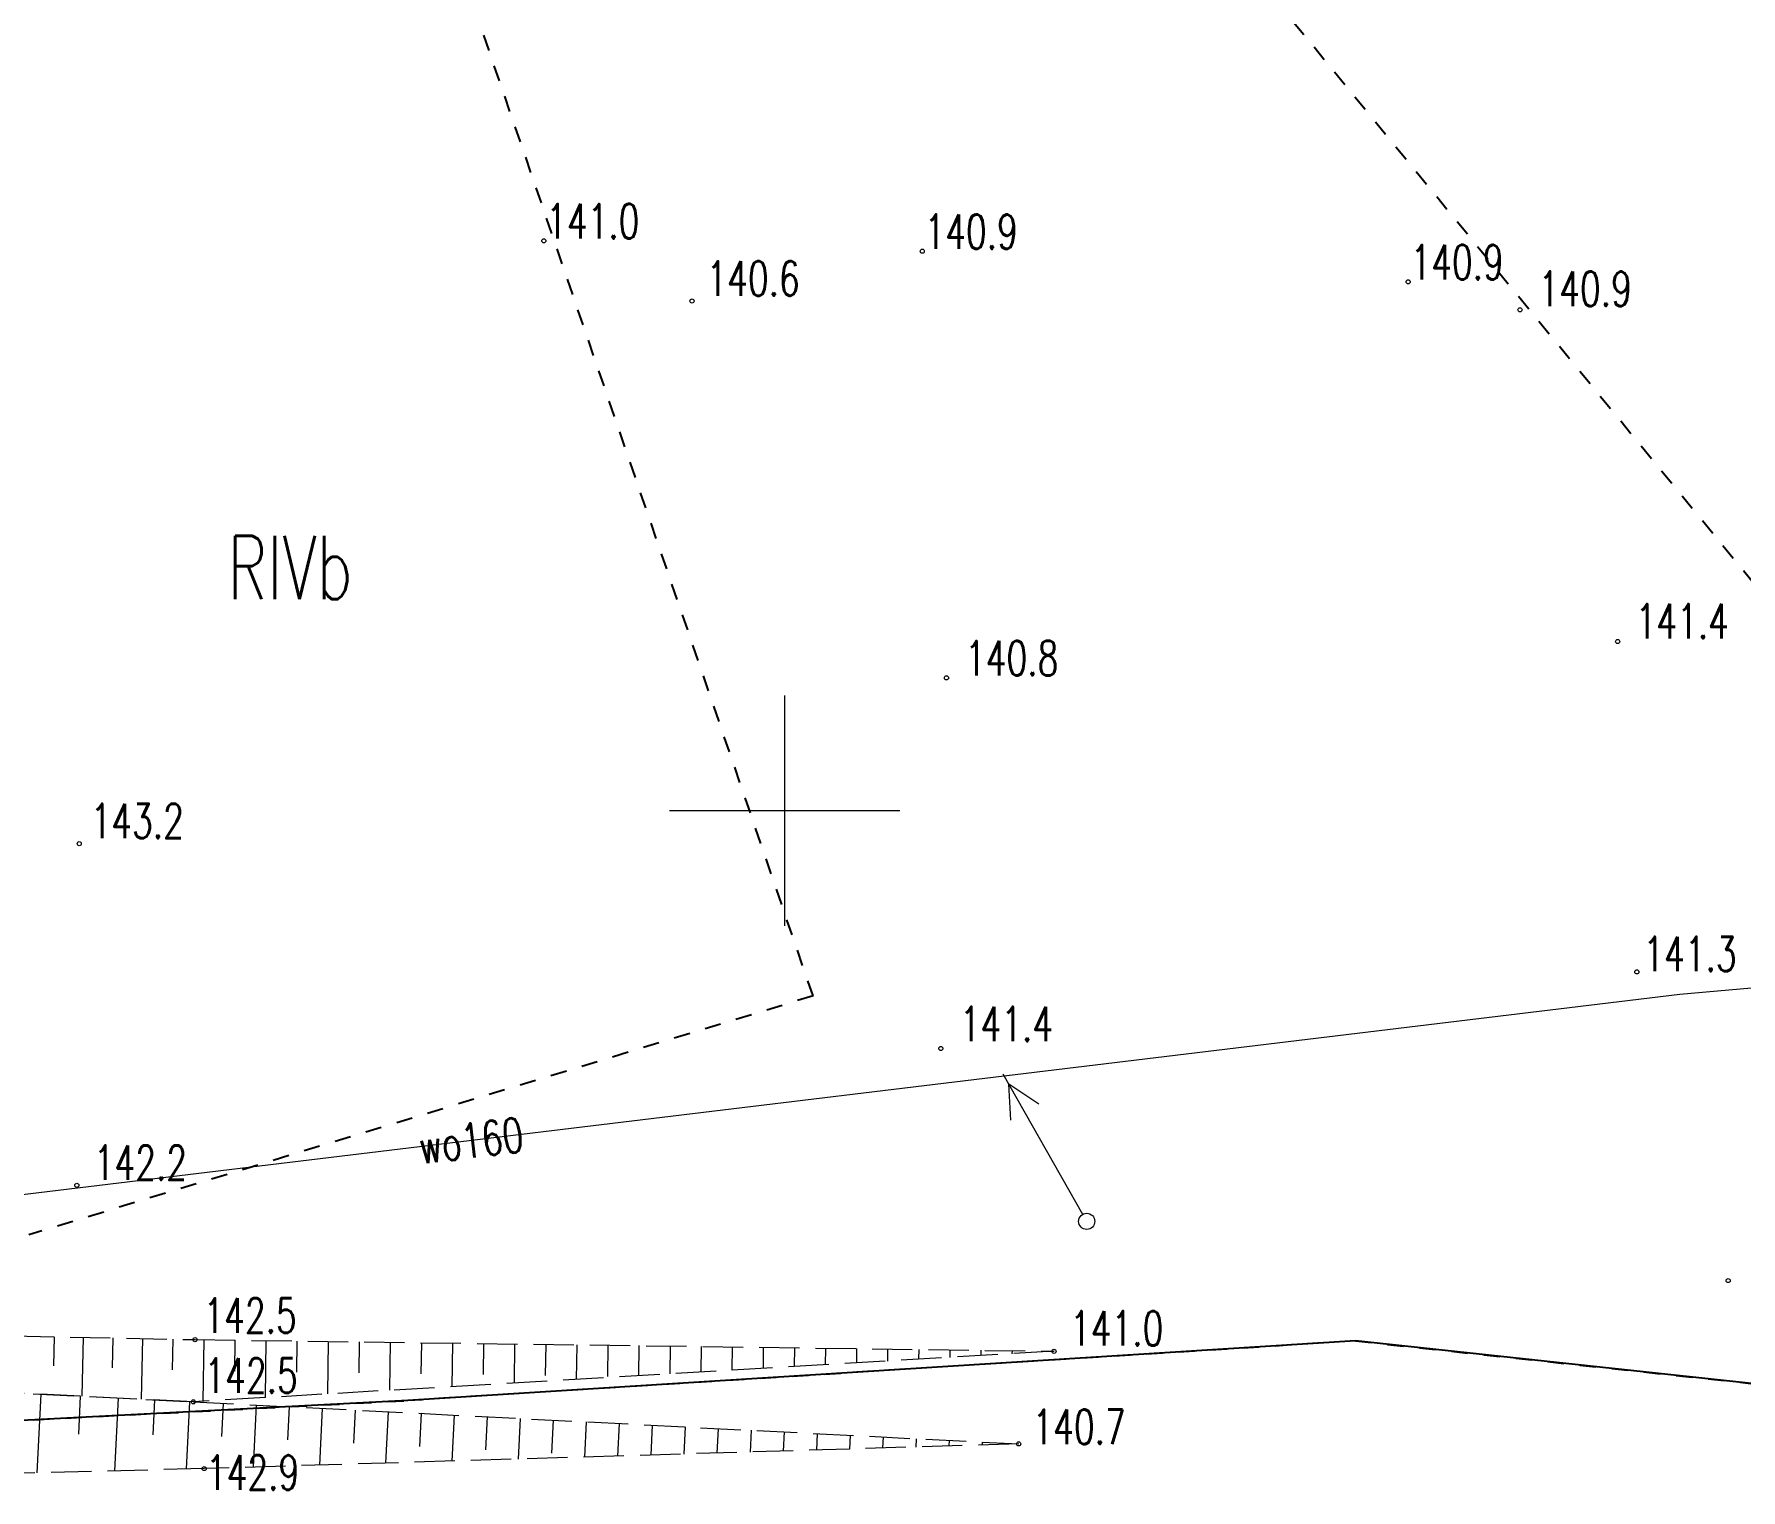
# Model space of a CAD drawing. Header units: metres. Extents: x 7583802 to 7586368, y 5958992 to 5960558.
# Drawn here: x 7585567.4 to 7585641.5, y 5959970.5 to 5960033.7 of the extents above; entities that cross this region are included whole.
import ezdxf
from ezdxf.enums import TextEntityAlignment as Align

# ---------------------------------------------------------------- set-up
doc = ezdxf.new("R2010")
doc.units = ezdxf.units.M
for name, pattern in [('1', [0]), ('2', [3, 2, -1]), ('3_1', [0]), ('3_BUBZ02', [2.45, 1.75, -0.7]), ('3_BUBZ02G', [2.45, 1.75, -0.7]), ('4_1', [0]), ('4_SUPE_01', [0]), ('4_SUPW_01', [0]), ('GUZ', [1.4, 0.7, -0.7])]:
    doc.linetypes.add(name, pattern=pattern)
doc.layers.get('0').update_dxf_attribs({"color": 250, "linetype": 'CONTINUOUS', "lineweight": 100})
for name, color, linetype, lineweight in [('1000_L_1', 7, '1', 18), ('BUBZ_L_1', 7, '3_BUBZ02', 18), ('DZIALKI-G_L_0', 7, '1', 25), ('KONTURY_L_0', 114, '2', 25), ('KONTURY_NR_T_0', 114, 'CONTINUOUS', 25), ('RTPW_T_0', 7, 'CONTINUOUS', 15), ('SUPE_L_3', 1, '4_SUPE_01', 18), ('SUPW_E_T_0', 5, 'CONTINUOUS', 15), ('SUPW_L_0', 5, '4_SUPW_01', 18), ('SUSM_T_3', 7, 'CONTINUOUS', 18)]:
    doc.layers.add(name, color=color, linetype=linetype, lineweight=lineweight)
doc.styles.get("Standard").update_dxf_attribs({"font": 'Simplex.SHX', "width": 0.75})

# ---------------------------------------------------------------- blocks, each defined once
blk = doc.blocks.new('3_RTPW01')
at = {"linetype": 'CONTINUOUS'}
blk.add_circle((0, 0), 0.09, dxfattribs=at)
blk = doc.blocks.new('4_SUSM04_01')
at = {"linetype": 'CONTINUOUS'}
blk.add_circle((0, 0), 0.35, dxfattribs=at)

msp = doc.modelspace()

# ---------------------------------------------------------------- linework, layer by layer
at = {"layer": '1000_L_1', "linetype": '1'}
for p, q in [((7585600, 5959995), (7585600, 5960005)), ((7585595, 5960000), (7585605, 5960000))]:
    msp.add_line(p, q, dxfattribs=at)
at = {"layer": 'BUBZ_L_1', "linetype": '3_BUBZ02G'}
for p, q in [((7585561.617, 5959977.294), (7585574.391, 5959977.026)), ((7585574.391, 5959977.026), (7585611.691, 5959976.521)), ((7585562.474, 5959974.92), (7585574.32, 5959974.325)), ((7585574.32, 5959974.325), (7585610.159, 5959972.5))]:
    msp.add_line(p, q, dxfattribs=at)
at = {"layer": 'BUBZ_L_1', "linetype": '3_1'}
for p, q in [((7585568.276, 5959977.154), (7585568.25, 5959975.893)), ((7585569.538, 5959977.128), (7585569.484, 5959974.568)), ((7585570.818, 5959977.101), (7585570.791, 5959975.802)), ((7585572.117, 5959977.073), (7585572.061, 5959974.438)), ((7585573.434, 5959977.046), (7585573.406, 5959975.709)), ((7585574.771, 5959977.02), (7585574.735, 5959974.349)), ((7585576.121, 5959977.002), (7585576.103, 5959975.652)), ((7585577.471, 5959976.984), (7585577.438, 5959974.508)), ((7585578.821, 5959976.966), (7585578.803, 5959975.616)), ((7585580.171, 5959976.947), (7585580.14, 5959974.667)), ((7585581.521, 5959976.929), (7585581.502, 5959975.579)), ((7585582.87, 5959976.911), (7585582.842, 5959974.826)), ((7585584.22, 5959976.893), (7585584.202, 5959975.543)), ((7585585.57, 5959976.874), (7585585.545, 5959974.984)), ((7585586.92, 5959976.856), (7585586.902, 5959975.506)), ((7585588.27, 5959976.838), (7585588.247, 5959975.143)), ((7585589.62, 5959976.82), (7585589.601, 5959975.47)), ((7585590.969, 5959976.801), (7585590.949, 5959975.302)), ((7585592.319, 5959976.783), (7585592.301, 5959975.433)), ((7585593.669, 5959976.765), (7585593.652, 5959975.461)), ((7585595.019, 5959976.747), (7585595.003, 5959975.54)), ((7585596.369, 5959976.729), (7585596.354, 5959975.62)), ((7585597.719, 5959976.71), (7585597.705, 5959975.699)), ((7585599.069, 5959976.692), (7585599.056, 5959975.779)), ((7585600.418, 5959976.674), (7585600.407, 5959975.858)), ((7585601.768, 5959976.656), (7585601.759, 5959975.938)), ((7585603.118, 5959976.637), (7585603.11, 5959976.017)), ((7585604.468, 5959976.619), (7585604.461, 5959976.096)), ((7585605.818, 5959976.601), (7585605.812, 5959976.176)), ((7585607.168, 5959976.583), (7585607.163, 5959976.255)), ((7585608.517, 5959976.564), (7585608.514, 5959976.335)), ((7585609.867, 5959976.546), (7585609.866, 5959976.414)), ((7585611.217, 5959976.528), (7585611.217, 5959976.494)), ((7585567.702, 5959974.657), (7585567.53, 5959971.241)), ((7585569.41, 5959974.571), (7585569.328, 5959972.928)), ((7585571.054, 5959974.489), (7585570.895, 5959971.327)), ((7585572.634, 5959974.409), (7585572.558, 5959972.889)), ((7585574.155, 5959974.333), (7585574.008, 5959971.407)), ((7585575.618, 5959974.258), (7585575.545, 5959972.826)), ((7585577.051, 5959974.186), (7585576.914, 5959971.492)), ((7585578.484, 5959974.113), (7585578.411, 5959972.68)), ((7585579.916, 5959974.04), (7585579.791, 5959971.579)), ((7585581.349, 5959973.967), (7585581.276, 5959972.534)), ((7585582.782, 5959973.894), (7585582.669, 5959971.666)), ((7585584.215, 5959973.821), (7585584.142, 5959972.388)), ((7585585.648, 5959973.748), (7585585.546, 5959971.754)), ((7585587.081, 5959973.675), (7585587.008, 5959972.242)), ((7585588.514, 5959973.602), (7585588.424, 5959971.841)), ((7585589.947, 5959973.529), (7585589.874, 5959972.096)), ((7585591.379, 5959973.456), (7585591.302, 5959971.928)), ((7585592.812, 5959973.383), (7585592.74, 5959971.972)), ((7585594.245, 5959973.31), (7585594.179, 5959972.015)), ((7585595.678, 5959973.237), (7585595.618, 5959972.059)), ((7585597.111, 5959973.164), (7585597.057, 5959972.103)), ((7585598.544, 5959973.091), (7585598.496, 5959972.146)), ((7585599.977, 5959973.018), (7585599.935, 5959972.19)), ((7585601.41, 5959972.945), (7585601.373, 5959972.233)), ((7585602.842, 5959972.872), (7585602.812, 5959972.277)), ((7585604.275, 5959972.799), (7585604.251, 5959972.321)), ((7585605.708, 5959972.726), (7585605.69, 5959972.364)), ((7585607.141, 5959972.654), (7585607.129, 5959972.408)), ((7585608.574, 5959972.581), (7585608.567, 5959972.452)), ((7585610.007, 5959972.508), (7585610.006, 5959972.495))]:
    msp.add_line(p, q, dxfattribs=at)
at = {"layer": 'BUBZ_L_1', "linetype": '3_BUBZ02'}
for p, q in [((7585611.691, 5959976.521), (7585574.32, 5959974.325)), ((7585574.32, 5959974.325), (7585562.474, 5959974.92)), ((7585610.159, 5959972.5), (7585574.791, 5959971.427)), ((7585574.791, 5959971.427), (7585557.031, 5959970.971))]:
    msp.add_line(p, q, dxfattribs=at)
at = {"layer": 'DZIALKI-G_L_0', "linetype": '1'}
for p, q in [((7585624.78, 5959976.97), (7585583.63, 5959974.38)), ((7585664.66, 5959972.68), (7585624.78, 5959976.97)), ((7585583.63, 5959974.38), (7585553.4, 5959972.83))]:
    msp.add_line(p, q, dxfattribs=at)
at = {"layer": 'KONTURY_L_0', "linetype": 'GUZ'}
for p, q in [((7585601.23, 5959991.95), (7585576.58, 5960063.89)), ((7585672.25, 5959973.06), (7585604.44, 5960055.76)), ((7585601.23, 5959991.95), (7585567.18, 5959981.58)), ((7585624.78, 5959976.97), (7585583.63, 5959974.38)), ((7585624.78, 5959976.97), (7585664.66, 5959972.68)), ((7585553.4, 5959972.83), (7585583.63, 5959974.38))]:
    msp.add_line(p, q, dxfattribs=at)
at = {"layer": 'SUPE_L_3', "linetype": '4_SUPE_01'}
for p, q in [((7585612.938, 5959982.467), (7585609.488, 5959988.558)), ((7585609.816, 5959986.56), (7585609.735, 5959988.123)), ((7585611.034, 5959987.25), (7585609.735, 5959988.123))]:
    msp.add_line(p, q, dxfattribs=at)
at = {"layer": 'SUPW_L_0', "linetype": '4_1'}
for p, q in [((7585673.848, 5959995.208), (7585638.865, 5959992.008)), ((7585638.865, 5959992.008), (7585543.121, 5959980.453))]:
    msp.add_line(p, q, dxfattribs=at)

# ---------------------------------------------------------------- block references
at = {"layer": 'RTPW_T_0'}
for p in [(7585589.54, 5960024.74), (7585605.97, 5960024.29), (7585627.07, 5960022.96), (7585595.973, 5960022.127), (7585631.922, 5960021.744), (7585636.165, 5960007.341), (7585607.021, 5960005.763), (7585569.366, 5959998.563), (7585636.998, 5959992.995), (7585606.776, 5959989.669), (7585569.262, 5959983.73), (7585640.964, 5959979.591), (7585574.391, 5959977.026), (7585611.691, 5959976.521), (7585574.32, 5959974.325), (7585610.159, 5959972.5), (7585574.791, 5959971.427)]:
    msp.add_blockref('3_RTPW01', p, dxfattribs=at)
at = {"layer": 'SUSM_T_3'}
msp.add_blockref('4_SUSM04_01', (7585613.111, 5959982.163), dxfattribs=at)

# ---------------------------------------------------------------- texts
at = {"layer": 'KONTURY_NR_T_0', "width": 0.7}
msp.add_text('RIVb', height=2.75, dxfattribs=at).set_placement((7585575.8, 5960011.93), align=Align.TOP_LEFT)
at = {"layer": 'RTPW_T_0', "width": 0.7}
for s, p in [('141.0', (7585589.64, 5960024.84)), ('140.9', (7585606.07, 5960024.39)), ('140.9', (7585627.17, 5960023.06)), ('140.6', (7585596.601, 5960022.353)), ('140.9', (7585632.732, 5960021.909)), ('141.4', (7585636.946, 5960007.477)), ('140.8', (7585607.83, 5960005.867)), ('143.2', (7585569.859, 5959998.8)), ('141.3', (7585637.28, 5959993.025)), ('141.4', (7585607.601, 5959989.983)), ('142.2', (7585569.997, 5959983.959)), ('142.5', (7585574.759, 5959977.321)), ('141.0', (7585612.388, 5959976.765)), ('142.5', (7585574.802, 5959974.716)), ('140.7', (7585610.756, 5959972.491)), ('142.9', (7585574.868, 5959970.503))]:
    msp.add_text(s, height=1.5, dxfattribs=at).set_placement(p)
at = {"layer": 'SUPW_E_T_0', "width": 0.7}
msp.add_text('wo160', height=1.5, rotation=6.88154, dxfattribs=at).set_placement((7585586.373, 5959985.673), align=Align.MIDDLE)

doc.saveas('drawing.dxf')
